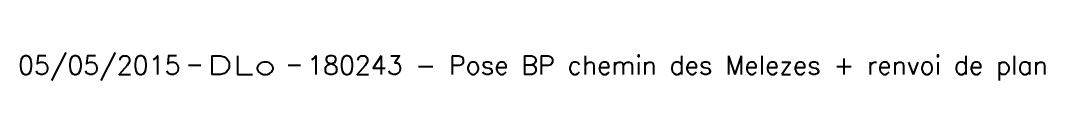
# Model space of a CAD drawing. Header units: millimetres. Extents: x 183997 to 185000, y 126999 to 128004.
# Drawn here: x 184440.72 to 184482.05, y 127487.69 to 127488.84 of the extents above; entities that cross this region are included whole.
import ezdxf
from ezdxf.enums import TextEntityAlignment as Align

# ---------------------------------------------------------------- set-up
doc = ezdxf.new("R2010")
doc.units = ezdxf.units.MM
doc.layers.get('0').update_dxf_attribs({"linetype": 'CONTINUOUS'})
doc.layers.add('L_910', color=7, linetype='CONTINUOUS', plot=False)
doc.styles.get("Standard").update_dxf_attribs({"font": 'romans.shx', "width": 0.85})

# ---------------------------------------------------------------- blocks, each defined once
blk = doc.blocks.new('GIS_MODF')
at = {"color": 0, "linetype": 'Continuous', "flags": 128}
for points in [[(-2.257, -0.012), (-1.757, -0.012)], [(1.758, -0.012), (2.258, -0.012)]]:
    blk.add_lwpolyline(points, dxfattribs=at)
at = {"color": 0, "linetype": 'Continuous'}
blk.add_attdef('DATE', text='', height=0.75, dxfattribs=at).set_placement((-2.583, -0.387), align=Align.RIGHT)
at = {"color": 0, "linetype": 'Continuous', "width": 3.590909}
blk.add_attdef('USER', text='', height=0.75, dxfattribs=at).set_placement((-1.516, -0.387), (1.306, -0.387), align=Align.FIT)
at = {"color": 0, "linetype": 'Continuous'}
blk.add_attdef('DESC', (2.528, -0.387), '', height=0.75, dxfattribs=at)

msp = doc.modelspace()

# ---------------------------------------------------------------- block references
at = {"layer": 'L_910'}
ref = msp.add_blockref('GIS_MODF', (184449.761, 127488.331), dxfattribs=at)
ref.add_attrib('DATE', '05/05/2015', dxfattribs={"layer": '0', "color": 0, "linetype": 'Continuous', "height": 0.75}).set_placement((184447.179, 127487.945), align=Align.RIGHT)
ref.add_attrib('USER', 'DLo', dxfattribs={"layer": '0', "color": 0, "linetype": 'Continuous', "height": 0.75, "width": 1.462963}).set_placement((184448.245, 127487.945), (184451.067, 127487.945), align=Align.FIT)
ref.add_attrib('DESC', '180243 - Pose BP chemin des Melezes + renvoi de plan', (184452.289, 127487.945), dxfattribs={"layer": '0', "color": 0, "linetype": 'Continuous', "height": 0.75})

doc.saveas('drawing.dxf')
